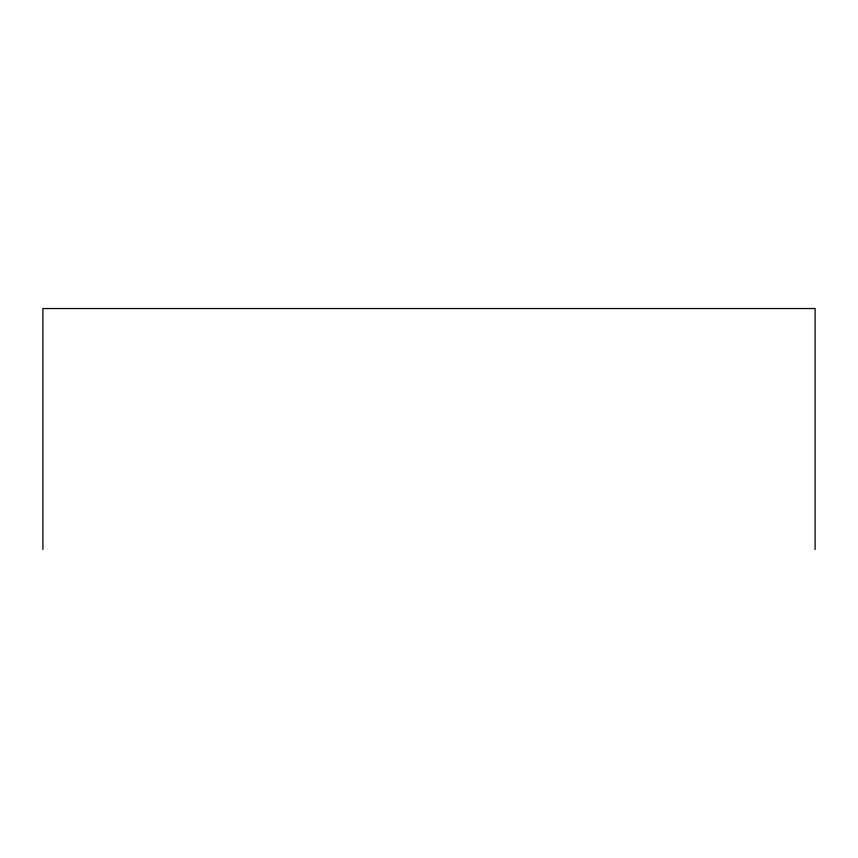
<?xml version="1.0" encoding="UTF-8"?>
<svg xmlns="http://www.w3.org/2000/svg" width="858" height="858" viewBox="0 0 858 858"><rect width="100%" height="100%" fill="white"/><g stroke="black" fill="none" stroke-linecap="round" stroke-linejoin="round"><path stroke-width="1.29" d="M815.1 549.463L815.1 308.537L42.9 308.537L42.9 549.463"/></g></svg>
